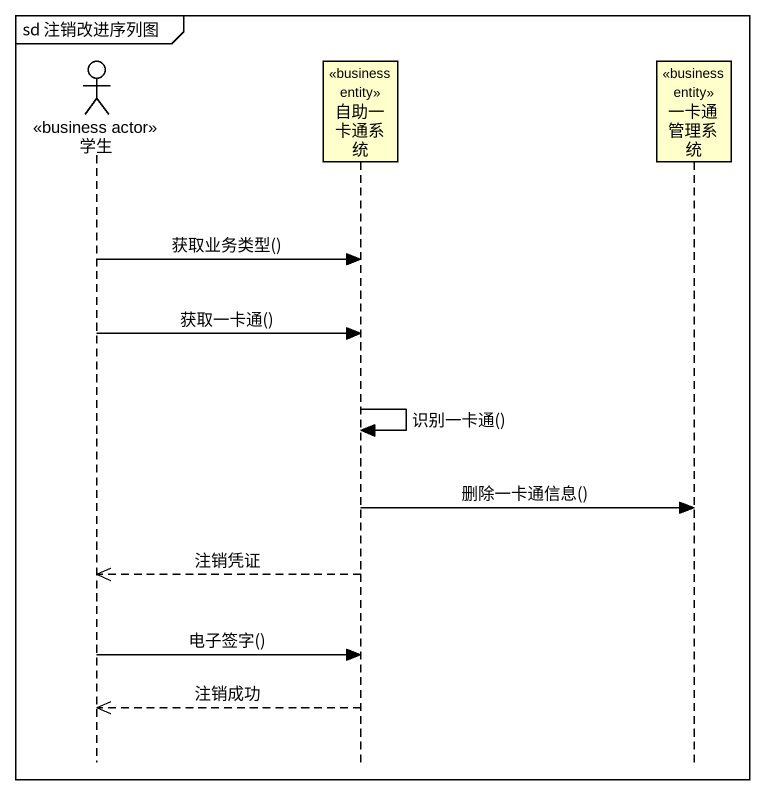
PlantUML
@startuml
mainframe sd 注销改进序列图
hide footbox
actor 学生 <<business actor>>
participant 自助一卡通系统 <<business entity>>
participant 一卡通管理系统 <<business entity>>

学生 -> 自助一卡通系统 : 获取业务类型()
学生 -> 自助一卡通系统 : 获取一卡通()
自助一卡通系统 -> 自助一卡通系统 : 识别一卡通()
自助一卡通系统 -> 一卡通管理系统 : 删除一卡通信息()
自助一卡通系统 -->> 学生 : 注销凭证
学生 -> 自助一卡通系统 : 电子签字()
自助一卡通系统 -->> 学生 : 注销成功
@enduml
